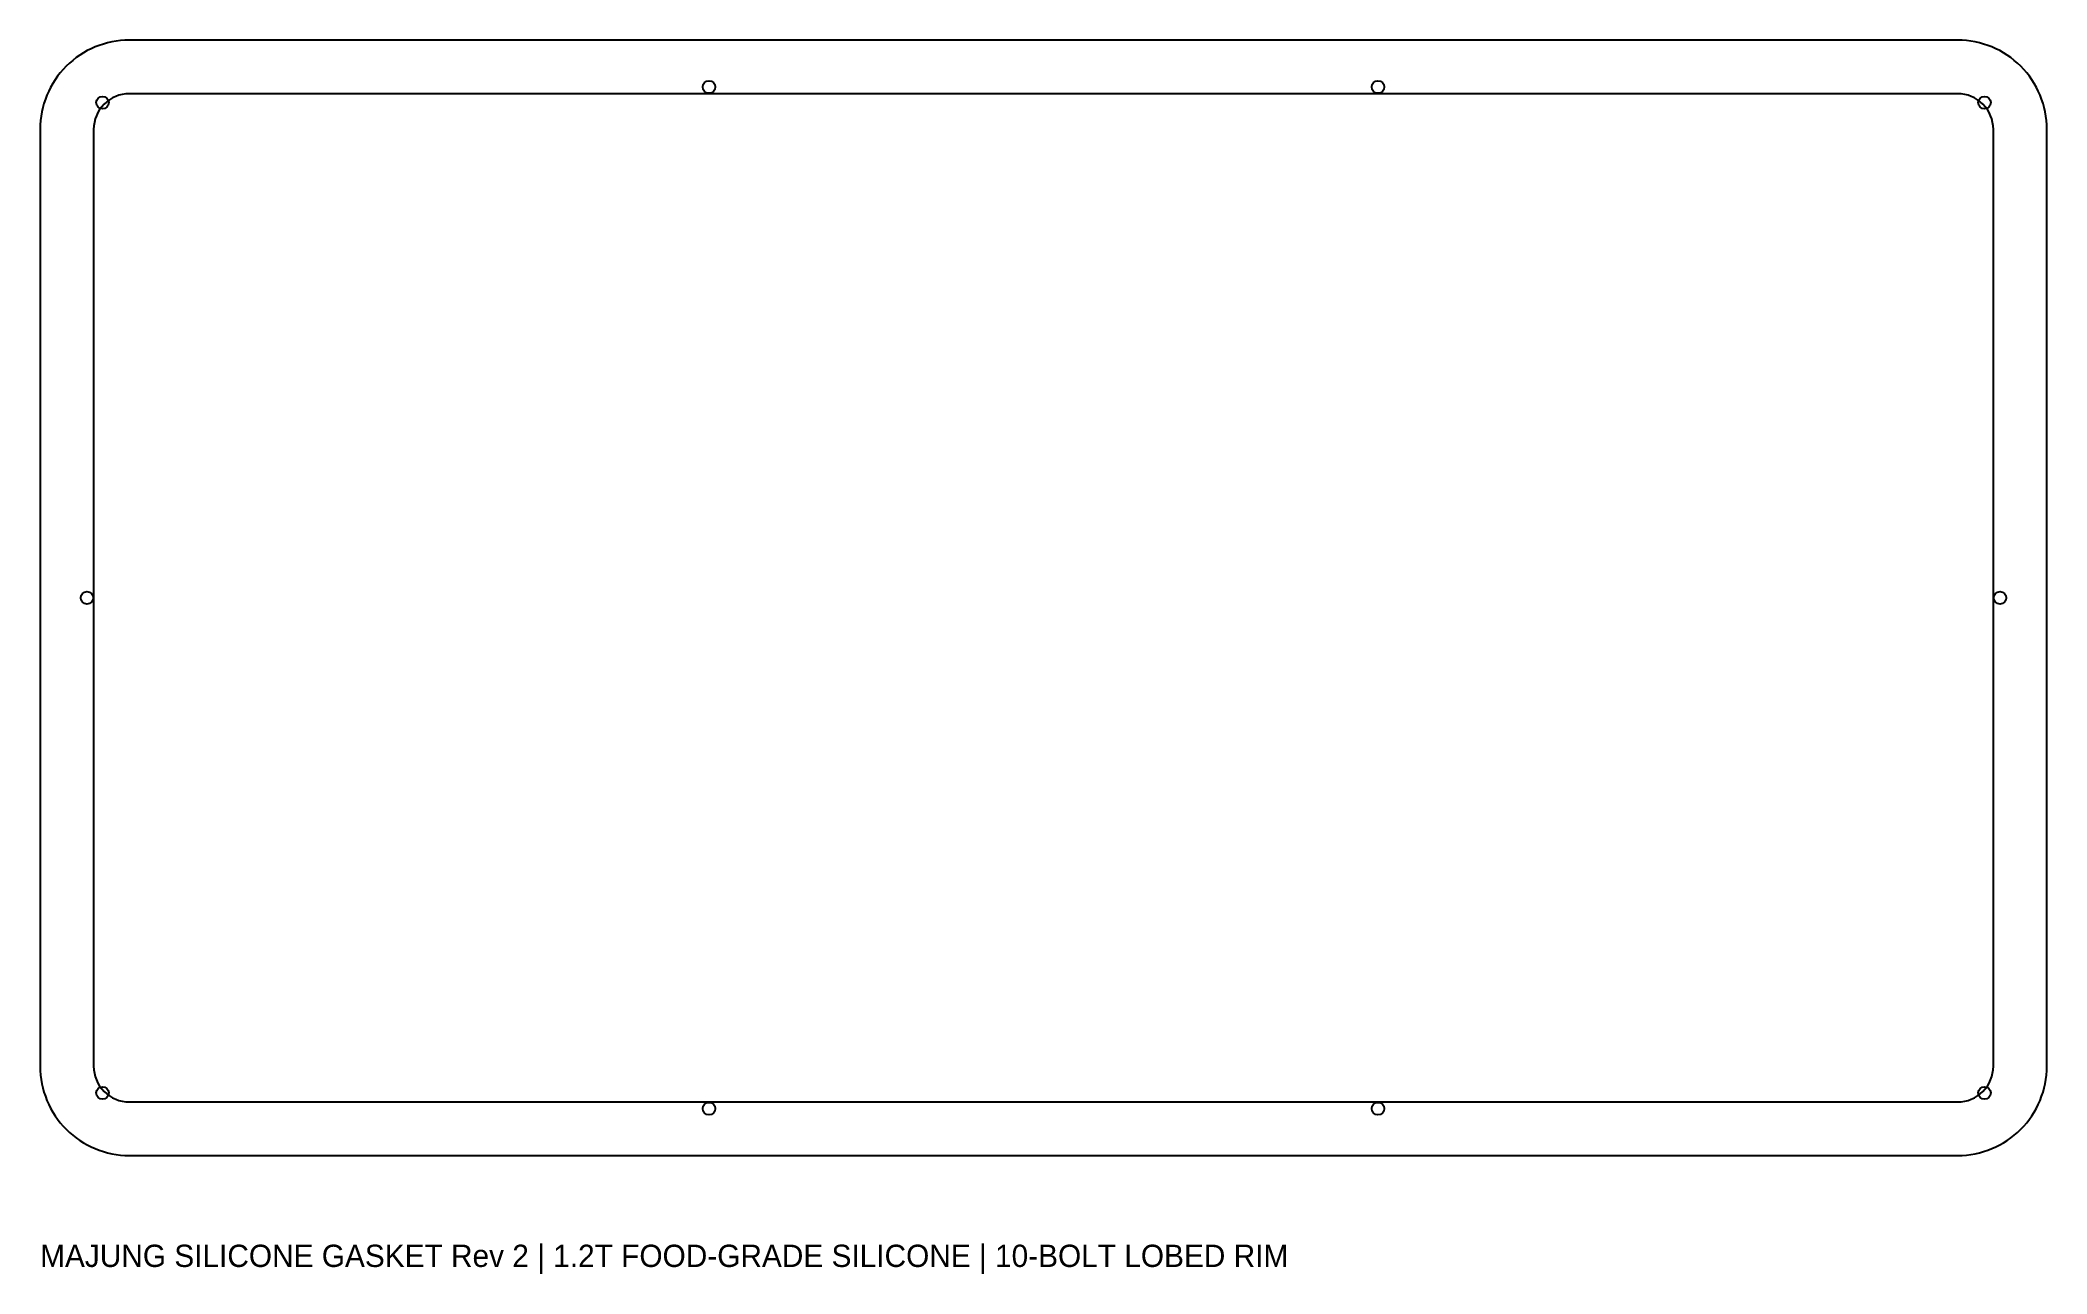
# Model space of a CAD drawing. Header units: metres. Extents: x 0 to 450, y -27 to 250.
import ezdxf

# ---------------------------------------------------------------- set-up
doc = ezdxf.new("R2010")
doc.units = ezdxf.units.M
for name, color, linetype in [('CUT', 1, 'Continuous'), ('HOLE', 5, 'Continuous'), ('TEXT', 7, 'Continuous')]:
    doc.layers.add(name, color=color, linetype=linetype)

msp = doc.modelspace()

# ---------------------------------------------------------------- linework, layer by layer
at = {"layer": 'CUT', "color": 1}
for points in [[(430, 0, 0.414214), (450, 20), (450, 230, 0.414214), (430, 250), (20, 250, 0.414214), (0, 230), (0, 20, 0.414214), (20, 0)], [(430, 12, 0.414214), (438, 20), (438, 230, 0.414214), (430, 238), (20, 238, 0.414214), (12, 230), (12, 20, 0.414214), (20, 12)]]:
    msp.add_lwpolyline(points, format="xyb", close=True, dxfattribs=at)
at = {"layer": 'HOLE', "color": 5}
for centre in [(150, 239.5), (300, 239.5), (14, 236), (436, 236), (10.5, 125), (439.5, 125), (14, 14), (436, 14), (150, 10.5), (300, 10.5)]:
    msp.add_circle(centre, 1.4, dxfattribs=at)

# ---------------------------------------------------------------- texts
at = {"layer": 'TEXT', "color": 7}
msp.add_text('MAJUNG SILICONE GASKET Rev 2 | 1.2T FOOD-GRADE SILICONE | 10-BOLT LOBED RIM', height=5, dxfattribs=at).set_placement((0, -25))

doc.saveas('drawing.dxf')
